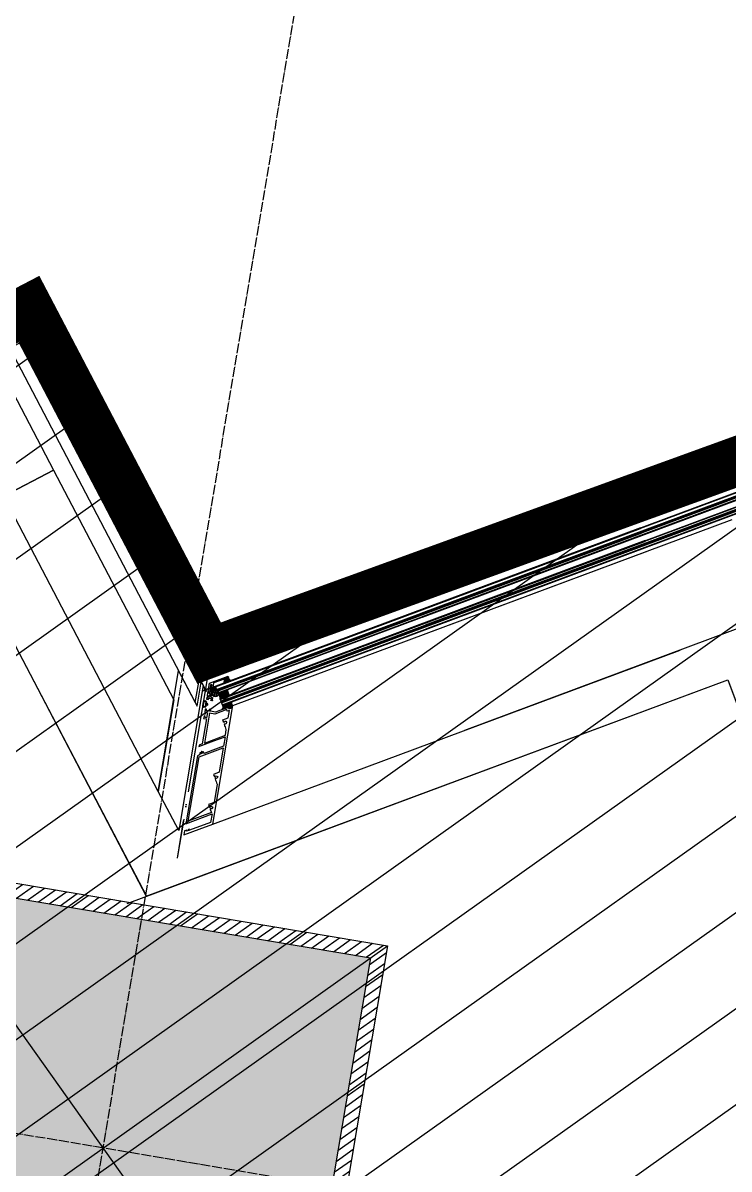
# Model space of a CAD drawing. Extents: x 12199666 to 24617114, y 1197707 to 2548648.
# Drawn here: x 12298983 to 12300413, y 1288142 to 1290465 of the extents above; entities that cross this region are included whole.
import ezdxf

# ---------------------------------------------------------------- set-up
doc = ezdxf.new("R2010")
doc.units = 0
doc.header["$LTSCALE"] = 10
doc.header["$MEASUREMENT"] = 0
for name, pattern in [('TX-COLS-T1-F10~F19$0$HIDDEN', [0.375, 0.25, -0.125]), ('TX-GRID-T1$0$TX-GRID-T1$0$DOTE', [2.42, 2, -0.2, 0.02, -0.2]), ('TX-PLAN-T1-F11$0$ACAD_ISO04W100', [30, 24, -3, 0, -3]), ('TX-PLAN-T1-F11$0$DASHED', [0.75, 0.5, -0.25])]:
    doc.linetypes.add(name, pattern=pattern)
doc.layers.add('TX-COLS-T1-F10~F19$0$0-COLS-定位用', color=21, linetype='Continuous', plot=False)
for name, color, linetype in [('TX-COLS-T1-F10~F19$0$0S-COLS', 90, 'TX-COLS-T1-F10~F19$0$HIDDEN'), ('TX-COLS-T1-F10~F19$0$0S-COLS-HATCH', 8, 'Continuous'), ('TX-COLS-T1-F10~F19$0$0S-SCOLS-LINE', 2, 'Continuous'), ('TX-GRID-T1$0$TX-GRID-T1$0$DOTE', 1, 'Continuous'), ('TX-PLAN-T1-DI$0$A-DIMS-100', 1, 'Continuous'), ('TX-PLAN-T1-F11$0$A-FIRE', 1, 'Continuous'), ('TX-PLAN-T1-F11$0$CW', 4, 'Continuous'), ('TX-PLAN-T1-F11$0$F-Alum', 4, 'Continuous'), ('TX-PLAN-T1-F11$0$F-center', 6, 'TX-PLAN-T1-F11$0$ACAD_ISO04W100'), ('TX-PLAN-T1-F11$0$F-concrete', 7, 'Continuous'), ('TX-PLAN-T1-F11$0$F-dim', 1, 'Continuous'), ('TX-PLAN-T1-F11$0$F-Gaskets', 8, 'Continuous'), ('TX-PLAN-T1-F11$0$F-Glass', 5, 'Continuous'), ('TX-PLAN-T1-F11$0$F-seslants', 8, 'Continuous'), ('TX-PLAN-T1-F11$0$F_MISC', 8, 'Continuous'), ('TX-PLAN-T1-F11$0$GLAZING', 8, 'Continuous'), ('TX-PLAN-T1-F11$0$Hatch', 8, 'Continuous'), ('TX-PLAN-T1-F11$0$Hatch @ 1 VP1', 8, 'Continuous'), ('TX-PLAN-T1-F11$0$Hatch @ 1 VPModel', 8, 'Continuous'), ('TX-PLAN-T1-F11$0$PJ', 4, 'Continuous'), ('TX-PLAN-T1-F11$0$TC', 4, 'Continuous')]:
    doc.layers.add(name, color=color, linetype=linetype)
for name, color, linetype, lineweight in [('TX-PLAN-T1-F11$0$_EDO-ALUMINIUM-SECTION', 90, 'Continuous', 30), ('TX-PLAN-T1-F11$0$Xref- ELE$0$Hatch', 9, 'Continuous', 13), ('TX-PLAN-T1-F11$0$Xref- ELE$0$Hatch @ 1 VP1', 9, 'Continuous', 13), ('TX-PLAN-T1-F11$0$Xref- ELE$0$Hatch @ 1 VPModel', 9, 'Continuous', 13), ('TX-PLAN-T1-F11$0$幕墙线', 114, 'Continuous', 30), ('TX-PLAN-T1-F11$0$板边线', 36, 'Continuous', 30)]:
    doc.layers.add(name, color=color, linetype=linetype, lineweight=lineweight)
doc.layers.add('TX-PLAN-T1-F11$0$bangong', color=5, linetype='Continuous', true_color=0x0000ff)
doc.styles.add('TX-PLAN-T1-DI$0$XD2008', font='xd-hzs.shx', dxfattribs={"width": 0.7, "bigfont": 'xd-hztxt.shx'})
doc.dimstyles.new('TX-PLAN-T1-DI$0$XD100', dxfattribs={"dimscale": 100, "dimtxt": 3.5, "dimasz": 1.5, "dimexe": 1, "dimexo": 2, "dimgap": 0.5, "dimtad": 1, "dimdec": 0, "dimdsep": 46, "dimtxsty": 'TX-PLAN-T1-DI$0$XD2008', "dimcen": 2.5, "dimclrt": 4, "dimaunit": 1, "dimadec": 0, "dimazin": 0, "dimtfac": 1, "dimtdec": 0, "dimtix": 1, "dimtmove": 2, "dimatfit": 3, "dimfxl": 0, "dimtolj": 1, "dimtzin": 0, "dimarcsym": 0})
pattern_1 = [(0, (41571.4629, 2291.4218), (1.42875, 0.824889), [0.9525, -1.905]), (120, (41571.4629, 2291.4218), (-1.42874983, 0.824889296), [0.9525, -1.905]), (60, (41571.4629, 2291.4218), (1.7e-07, 1.649778296), [-1.905, 0.9525])]
pattern_2 = [(45, (41571.4629, 2291.4218), (-1.122532015, 1.122532015), []), (135, (41571.4629, 2291.4218), (-1.122532015, -1.122532015), [])]
pattern_3 = [(45, (41571.4629, 2291.4218), (-1.122532015, 1.122532015), [])]
pattern_4 = [(45, (41571.4629, 2291.4218), (-1.122532015, 1.122532015), [])]
pattern_5 = [(45, (41571.4629, 2291.4218), (-1.122532015, 1.122532015), [])]

# ---------------------------------------------------------------- blocks, each defined once
blk = doc.blocks.new('TX-GRID-T1')
at = {"layer": 'TX-GRID-T1$0$TX-GRID-T1$0$DOTE', "linetype": 'TX-GRID-T1$0$TX-GRID-T1$0$DOTE'}
for p, q in [((12292540.3, 1249037.8), (12299594.1, 1290846.9)), ((12333509.4, 1282386.8), (12291601.6, 1289457.2))]:
    blk.add_line(p, q, dxfattribs=at)
blk = doc.blocks.new('*U163')
at = {"linetype": 'Continuous'}
for points in [[(-39.6, 1), (-39.6, 715.2), (-41.1, 715.2), (-41.1, 1)], [(-14, 1), (-14, 715.2), (-15.6, 715.2), (-15.6, 1)]]:
    blk.add_hatch(color=4, dxfattribs=at).paths.add_polyline_path(points)
at = {"layer": 'TX-PLAN-T1-F11$0$TC'}
h = blk.add_hatch(dxfattribs=at)
h.set_pattern_fill('ANSI37', color=256, scale=0.5, style=0)
h.set_pattern_definition(pattern_2)
edge = h.paths.add_edge_path()
edge.add_line((-27.6, 10), (-30.6, 10))
edge.add_line((-30.6, 10), (-32.1, 11.5))
edge.add_line((-32.1, 11.5), (-33.6, 11.5))
edge.add_line((-33.6, 11.5), (-33.6, 1))
edge.add_line((-33.6, 1), (-34.6, 0))
edge.add_arc((-27.6, -31.1), 31.9, 77.3332, 102.6668, ccw=False)
edge.add_line((-20.6, 0), (-21.6, 1))
edge.add_line((-21.6, 1), (-21.6, 11.5))
edge.add_line((-21.6, 11.5), (-23.1, 11.5))
edge.add_line((-23.1, 11.5), (-24.6, 10))
edge.add_line((-24.6, 10), (-27.6, 10))
h = blk.add_hatch(dxfattribs=at)
h.set_pattern_fill('ANSI31', color=256, scale=0.5, style=0)
h.set_pattern_definition(pattern_4)
h.paths.add_polyline_path([(-32.1, 20), (-32.1, 11.5), (-33.6, 11.5), (-33.6, 20)])
h = blk.add_hatch(dxfattribs=at)
h.set_pattern_fill('HONEY', color=256, scale=0.3, style=0)
h.set_pattern_definition(pattern_1)
h.paths.add_polyline_path([(-24.9, 10.8), (-23.9, 11.8), (-23.9, 19.2), (-31.3, 19.2), (-31.3, 11.8), (-30.2, 10.8)])
h = blk.add_hatch(dxfattribs=at)
h.set_pattern_fill('ANSI31', color=256, scale=0.5, style=0)
h.set_pattern_definition(pattern_3)
h.paths.add_polyline_path([(-23.1, 20), (-23.1, 11.5), (-21.6, 11.5), (-21.6, 20)])
h = blk.add_hatch(dxfattribs=at)
h.set_pattern_fill('ANSI31', color=256, scale=0.5, style=0)
h.set_pattern_definition(pattern_5)
h.paths.add_polyline_path([(-23.1, 20), (-23.1, 11.5), (-21.6, 11.5), (-21.6, 20)])
at = {"color": 4, "linetype": 'Continuous'}
for points in [[(-39.6, 1), (-39.6, 715.2), (-41.1, 715.2), (-41.1, 1)], [(-14, 1), (-14, 715.2), (-15.6, 715.2), (-15.6, 1)]]:
    blk.add_lwpolyline(points, close=True, dxfattribs=at)
at = {"layer": 'TX-PLAN-T1-F11$0$F-Glass'}
for points in [[(-49.1, 715.2), (-49.1, 1), (-48.1, 0), (-42.1, 0), (-41.1, 1), (-41.1, 715.2)], [(-33.6, 715.2), (-33.6, 1), (-34.6, 0), (-38.6, 0), (-39.6, 1), (-39.6, 715.2)], [(-21.6, 715.2), (-21.6, 1), (-20.6, 0), (-16.6, 0), (-15.6, 1), (-15.6, 715.2)], [(-14, 715.2), (-14, 1), (-13, 0), (-9, 0), (-8, 1), (-8, 715.2)]]:
    blk.add_lwpolyline(points, dxfattribs=at)
at = {"layer": 'TX-PLAN-T1-F11$0$PJ'}
blk.add_lwpolyline([(-27.6, 10), (-30.6, 10), (-32.1, 11.5), (-33.6, 11.5), (-33.6, 1), (-34.6, 0, -0.110991), (-20.6, 0), (-21.6, 1), (-21.6, 11.5), (-23.1, 11.5), (-24.6, 10)], format="xyb", close=True, dxfattribs=at)
for points in [[(-32.1, 20), (-32.1, 11.5), (-33.6, 11.5), (-33.6, 20)], [(-23.1, 20), (-23.1, 11.5), (-21.6, 11.5), (-21.6, 20)], [(-23.1, 20), (-23.1, 11.5), (-21.6, 11.5), (-21.6, 20)]]:
    blk.add_lwpolyline(points, close=True, dxfattribs=at)
at = {"layer": 'TX-PLAN-T1-F11$0$PJ', "ltscale": 3}
for points in [[(-24.6, 10), (-23.1, 11.5), (-23.1, 20), (-32.1, 20), (-32.1, 11.5), (-30.6, 10)], [(-24.9, 10.8), (-23.9, 11.8), (-23.9, 19.2), (-31.3, 19.2), (-31.3, 11.8), (-30.2, 10.8)]]:
    blk.add_lwpolyline(points, close=True, dxfattribs=at)
at = {"layer": 'TX-PLAN-T1-F11$0$TC', "color": 9, "linetype": 'Continuous'}
for p, q in [((-48.1, 0), (-48.1, 715.2)), ((-42.1, 0), (-42.1, 715.2)), ((-38.6, 0), (-38.6, 715.2)), ((-34.6, 0), (-34.6, 715.2)), ((-20.6, 0), (-20.6, 715.2)), ((-16.6, 0), (-16.6, 715.2)), ((-13, 0), (-13, 715.2)), ((-9, 0), (-9, 715.2))]:
    blk.add_line(p, q, dxfattribs=at)
blk = doc.blocks.new('*U339')
at = {"layer": 'TX-PLAN-T1-F11$0$Xref- ELE$0$Hatch @ 1 VP1'}
h = blk.add_hatch(dxfattribs=at)
h.set_pattern_fill('M_GASKET-PISA', color=256, pattern_type=2)
h.set_pattern_definition([(35.423616, (-1214.7614, -14855.408), (-0.86942565, 1.22233344), []), (125.423616, (-1214.7614, -14855.408), (-1.22233344, -0.86942565), [])])
edge = h.paths.add_edge_path(flags=16)
edge.add_line((-41815.1, 17823.4), (-41813.8, 17823.4))
edge.add_arc((-41813.8, 17822.9), 0.5, -90, 90, ccw=False)
edge.add_line((-41813.8, 17822.4), (-41815.1, 17822.4))
edge.add_arc((-41815.1, 17822.9), 0.5, 90, 270, ccw=False)
edge = h.paths.add_edge_path()
edge.add_line((-41813.3, 17818.4), (-41813.3, 17821.4))
edge.add_line((-41813.3, 17821.4), (-41815, 17821.4))
edge.add_line((-41815, 17821.4), (-41815, 17820.7))
edge.add_arc((-41815.3, 17820.7), 0.3, -115.0576, 0, ccw=False)
edge.add_arc((-41813.1, 17822.9), 3.38, 133.0707, 226.9293, ccw=False)
edge.add_arc((-41815.3, 17825.1), 0.3, 0, 115.0576, ccw=False)
edge.add_line((-41815, 17825.1), (-41815, 17824.4))
edge.add_line((-41815, 17824.4), (-41813.3, 17824.4))
edge.add_line((-41813.3, 17824.4), (-41813.3, 17827.4))
edge.add_arc((-41810.3, 17826.9), 3.05, 10.3889, 169.6111, ccw=False)
edge.add_line((-41807.3, 17827.4), (-41807.3, 17818.4))
edge.add_arc((-41810.3, 17819), 3.05, 190.3889, 349.6111, ccw=False)
edge.add_line((-41812.1, 17818.4), (-41812.1, 17827.4))
edge.add_arc((-41810.3, 17826.8), 1.9, 18.3247, 161.6753, ccw=False)
edge.add_line((-41808.5, 17827.4), (-41808.5, 17818.4))
edge.add_arc((-41810.3, 17819), 1.9, 198.3247, 341.6753, ccw=False)
at = {"layer": 'TX-PLAN-T1-F11$0$Xref- ELE$0$Hatch @ 1 VPModel'}
h = blk.add_hatch(dxfattribs=at)
h.set_pattern_fill('M_GASKET-PISA', color=256, pattern_type=2)
h.set_pattern_definition([(45, (-1214.7614, -14855.408), (-1.06066017, 1.06066017), []), (135, (-1214.7614, -14855.408), (-1.06066017, -1.06066017), [])])
edge = h.paths.add_edge_path(flags=16)
edge.add_line((-41815.1, 17823.4), (-41813.8, 17823.4))
edge.add_arc((-41813.8, 17822.9), 0.5, -90, 90, ccw=False)
edge.add_line((-41813.8, 17822.4), (-41815.1, 17822.4))
edge.add_arc((-41815.1, 17822.9), 0.5, 90, 270, ccw=False)
edge = h.paths.add_edge_path()
edge.add_line((-41813.3, 17818.4), (-41813.3, 17821.4))
edge.add_line((-41813.3, 17821.4), (-41815, 17821.4))
edge.add_line((-41815, 17821.4), (-41815, 17820.7))
edge.add_arc((-41815.3, 17820.7), 0.3, -115.0576, 0, ccw=False)
edge.add_arc((-41813.1, 17822.9), 3.38, 133.0707, 226.9293, ccw=False)
edge.add_arc((-41815.3, 17825.1), 0.3, 0, 115.0576, ccw=False)
edge.add_line((-41815, 17825.1), (-41815, 17824.4))
edge.add_line((-41815, 17824.4), (-41813.3, 17824.4))
edge.add_line((-41813.3, 17824.4), (-41813.3, 17827.4))
edge.add_arc((-41810.3, 17826.9), 3.05, 10.3889, 169.6111, ccw=False)
edge.add_line((-41807.3, 17827.4), (-41807.3, 17818.4))
edge.add_arc((-41810.3, 17819), 3.05, 190.3889, 349.6111, ccw=False)
edge.add_line((-41812.1, 17818.4), (-41812.1, 17827.4))
edge.add_arc((-41810.3, 17826.8), 1.9, 18.3247, 161.6753, ccw=False)
edge.add_line((-41808.5, 17827.4), (-41808.5, 17818.4))
edge.add_arc((-41810.3, 17819), 1.9, 198.3247, 341.6753, ccw=False)
blk = doc.blocks.new('TX-PLAN-T1-F11$0$Xref- ELE$0$GAE0002', base_point=(-41818.8, 17822.9))
at = {"color": 0, "linetype": 'ByBlock'}
for points in [[(-41813.3, 17818.4), (-41813.3, 17821.4), (-41815, 17821.4), (-41815, 17820.7, -0.548946), (-41815.4, 17820.4, -0.434079), (-41815.4, 17825.4, -0.548946), (-41815, 17825.1), (-41815, 17824.4), (-41813.3, 17824.4), (-41813.3, 17827.4, -0.833333), (-41807.3, 17827.4), (-41807.3, 17818.4, -0.833333), (-41813.3, 17818.4)], [(-41812.1, 17818.4), (-41812.1, 17827.4, -0.722222), (-41808.5, 17827.4), (-41808.5, 17818.4, -0.722222), (-41812.1, 17818.4)]]:
    blk.add_lwpolyline(points, format="xyb", dxfattribs=at)
blk.add_lwpolyline([(-41815.1, 17823.4), (-41813.8, 17823.4, -1), (-41813.8, 17822.4), (-41815.1, 17822.4, -1)], format="xyb", close=True, dxfattribs=at)
at = {"layer": 'TX-PLAN-T1-F11$0$Xref- ELE$0$Hatch'}
blk.add_blockref('*U339', (0, 0), dxfattribs=at)
blk = doc.blocks.new('*U340')
at = {"layer": 'TX-PLAN-T1-F11$0$Hatch @ 1 VP1'}
h = blk.add_hatch(dxfattribs=at)
h.set_pattern_fill('M_GASKET-PISA', color=256, style=0, pattern_type=2)
h.set_pattern_definition([(35.4236, (46.6097, 1.2635), (-0.869426, 1.222333), []), (125.4236, (46.6097, 1.2635), (-1.222333, -0.869426), [])])
edge = h.paths.add_edge_path()
edge.add_arc((-1, 2.7), 1.5, 270, 310.5724)
edge.add_line((0, 1.6), (1.2, 2.6))
edge.add_arc((2.2, 1.5), 1.5, 90, 130.5724, ccw=False)
edge.add_line((2.2, 3), (2.7, 3))
edge.add_arc((2.7, 6), 3, 270, 323.2383)
edge.add_line((5.1, 4.2), (7.7, 7.6))
edge.add_arc((7.8, 7.6), 0.1, 115.9383, 143.2383, ccw=False)
edge.add_line((7.7, 7.7), (9.5, 8.5))
edge.add_arc((9.4, 8.8), 0.25, 295.907, 450)
edge.add_line((9.4, 9), (6.6, 9))
edge.add_line((6.6, 9), (4.8, 8))
edge.add_arc((3.6, 10.3), 2.5, 214.0621, 297.3, ccw=False)
edge.add_arc((1.3, 8.7), 0.3, 34.0621, 90)
edge.add_line((1.3, 9), (-1.6, 9))
edge.add_arc((-1.6, 8.8), 0.25, 90, 256.4771)
edge.add_line((-1.6, 8.5), (0, 8.1))
edge.add_arc((-0.1, 8), 0.1, -90, 75.8013, ccw=False)
edge.add_line((-0.1, 7.9), (-0.1, 7.9))
edge.add_arc((-0.1, 10.4), 2.5, 215.2344, 270, ccw=False)
edge.add_arc((-2.2, 8.9), 0.1, 35.2344, 90)
edge.add_line((-2.2, 9), (-4.9, 9))
edge.add_arc((-4.9, 8.8), 0.25, 90, 256.4771)
edge.add_line((-4.9, 8.5), (-3.3, 8.1))
edge.add_arc((-3.3, 8), 0.1, -90, 75.8013, ccw=False)
edge.add_line((-3.3, 7.9), (-3.4, 7.9))
edge.add_arc((-3.4, 10.4), 2.5, 214.3262, 270, ccw=False)
edge.add_arc((-5.5, 8.9), 0.1, 34.3262, 110.1545)
edge.add_arc((-6.4, 11.4), 2.5, 265.3665, 290.1545, ccw=False)
edge.add_line((-6.6, 8.9), (-8.1, 9))
edge.add_arc((-8.1, 8.8), 0.25, 85.3665, 250.788)
edge.add_line((-8.2, 8.5), (-7.4, 8.2))
edge.add_arc((-8.1, 6.4), 2, 8.4736, 70.6401, ccw=False)
edge.add_line((-6.1, 6.6), (-5.2, 2))
edge.add_arc((-4.7, 2.1), 0.5, 188.4922, 360)
edge.add_line((-4.2, 2.1), (-4.2, 2.7))
edge.add_arc((-3.9, 2.7), 0.3, 90, 180, ccw=False)
edge.add_line((-3.9, 3), (-1.6, 3))
edge.add_arc((-1.6, 2.7), 0.3, 0, 90, ccw=False)
edge.add_line((-1.3, 2.7), (-1.3, 1.4))
edge.add_arc((-1.1, 1.4), 0.2, 180, 270)
edge.add_line((-1.1, 1.2), (-1, 1.2))
edge = h.paths.add_edge_path(flags=16)
edge.add_arc((-1.3, 5.2), 0.5, 188.3111, 270)
edge.add_line((-1.3, 4.7), (1.5, 4.7))
edge.add_arc((1.5, 5.2), 0.5, 270, 323.2383)
edge.add_line((1.9, 4.9), (2.3, 5.4))
edge.add_arc((1.9, 5.7), 0.5, 323.2383, 450)
edge.add_line((1.9, 6.2), (-1.5, 6.2))
edge.add_arc((-1.5, 5.7), 0.5, 90, 188.3111)
edge.add_line((-2, 5.6), (-1.8, 5.1))
at = {"layer": 'TX-PLAN-T1-F11$0$Hatch @ 1 VPModel'}
h = blk.add_hatch(dxfattribs=at)
h.set_pattern_fill('M_GASKET-PISA', color=256, style=0, pattern_type=2)
h.set_pattern_definition([(45, (45.75, 9), (-1.06066, 1.06066), []), (135, (45.75, 9), (-1.06066, -1.06066), [])])
edge = h.paths.add_edge_path()
edge.add_arc((-1, 2.7), 1.5, 270, 310.5724)
edge.add_line((0, 1.6), (1.2, 2.6))
edge.add_arc((2.2, 1.5), 1.5, 90, 130.5724, ccw=False)
edge.add_line((2.2, 3), (2.7, 3))
edge.add_arc((2.7, 6), 3, 270, 323.2383)
edge.add_line((5.1, 4.2), (7.7, 7.6))
edge.add_arc((7.8, 7.6), 0.1, 115.9383, 143.2383, ccw=False)
edge.add_line((7.7, 7.7), (9.5, 8.5))
edge.add_arc((9.4, 8.8), 0.25, 295.907, 450)
edge.add_line((9.4, 9), (6.6, 9))
edge.add_line((6.6, 9), (4.8, 8))
edge.add_arc((3.6, 10.3), 2.5, 214.0621, 297.3, ccw=False)
edge.add_arc((1.3, 8.7), 0.3, 34.0621, 90)
edge.add_line((1.3, 9), (-1.6, 9))
edge.add_arc((-1.6, 8.8), 0.25, 90, 256.4771)
edge.add_line((-1.6, 8.5), (0, 8.1))
edge.add_arc((-0.1, 8), 0.1, -90, 75.8013, ccw=False)
edge.add_line((-0.1, 7.9), (-0.1, 7.9))
edge.add_arc((-0.1, 10.4), 2.5, 215.2344, 270, ccw=False)
edge.add_arc((-2.2, 8.9), 0.1, 35.2344, 90)
edge.add_line((-2.2, 9), (-4.9, 9))
edge.add_arc((-4.9, 8.8), 0.25, 90, 256.4771)
edge.add_line((-4.9, 8.5), (-3.3, 8.1))
edge.add_arc((-3.3, 8), 0.1, -90, 75.8013, ccw=False)
edge.add_line((-3.3, 7.9), (-3.4, 7.9))
edge.add_arc((-3.4, 10.4), 2.5, 214.3262, 270, ccw=False)
edge.add_arc((-5.5, 8.9), 0.1, 34.3262, 110.1545)
edge.add_arc((-6.4, 11.4), 2.5, 265.3665, 290.1545, ccw=False)
edge.add_line((-6.6, 8.9), (-8.1, 9))
edge.add_arc((-8.1, 8.8), 0.25, 85.3665, 250.788)
edge.add_line((-8.2, 8.5), (-7.4, 8.2))
edge.add_arc((-8.1, 6.4), 2, 8.4736, 70.6401, ccw=False)
edge.add_line((-6.1, 6.6), (-5.2, 2))
edge.add_arc((-4.7, 2.1), 0.5, 188.4922, 360)
edge.add_line((-4.2, 2.1), (-4.2, 2.7))
edge.add_arc((-3.9, 2.7), 0.3, 90, 180, ccw=False)
edge.add_line((-3.9, 3), (-1.6, 3))
edge.add_arc((-1.6, 2.7), 0.3, 0, 90, ccw=False)
edge.add_line((-1.3, 2.7), (-1.3, 1.4))
edge.add_arc((-1.1, 1.4), 0.2, 180, 270)
edge.add_line((-1.1, 1.2), (-1, 1.2))
edge = h.paths.add_edge_path(flags=16)
edge.add_arc((-1.3, 5.2), 0.5, 188.3111, 270)
edge.add_line((-1.3, 4.7), (1.5, 4.7))
edge.add_arc((1.5, 5.2), 0.5, 270, 323.2383)
edge.add_line((1.9, 4.9), (2.3, 5.4))
edge.add_arc((1.9, 5.7), 0.5, 323.2383, 450)
edge.add_line((1.9, 6.2), (-1.5, 6.2))
edge.add_arc((-1.5, 5.7), 0.5, 90, 188.3111)
edge.add_line((-2, 5.6), (-1.8, 5.1))
blk = doc.blocks.new('TX-PLAN-T1-F11$0$A$C08103915')
at = {"layer": 'TX-PLAN-T1-F11$0$Hatch'}
blk.add_blockref('*U340', (0, 0), dxfattribs=at)
blk = doc.blocks.new('TX-PLAN-T1-F11$0$A$C57E61DF8')
at = {"layer": 'TX-PLAN-T1-F11$0$GLAZING'}
h = blk.add_hatch(dxfattribs=at)
h.set_pattern_fill('ANSI37', color=256, scale=10)
h.set_pattern_definition([(45, (33510.5937, 50850.5691), (-0.883883476, 0.883883476), []), (135, (33510.5937, 50850.5691), (-0.883883476, -0.883883476), [])])
h.paths.add_polyline_path([(0, -11.2), (-0.3, -11), (-0.7, -10.2), (-0.9, -10), (-1.3, -10.2), (-1.6, -11), (-2, -11.2), (-2.3, -11), (-2.6, -10.2), (-3, -10), (-3.3, -10.2), (-3.6, -11), (-4, -11.2), (-4.3, -11), (-5, -10), (-5.5, -10.7), (-6.2, -11.2), (-6.6, -11.2), (-6.9, -11), (-7, -10.8), (-6.3, -10.1), (-5.7, -8.7), (-5.6, -8.2), (-5.4, -3.5), (-5.1, -3.2), (-2.1, -3.2), (-2.1, -2), (-2.2, -1.7), (-3.2, -1.6), (-3.3, -1.4), (-3.2, -1.2), (-2, 0), (0, 0), (2, 0), (3.3, -1.2), (3.3, -1.4), (3.2, -1.6), (2.2, -1.7), (2.1, -2), (2.1, -3.2), (4.4, -3.2), (4.7, -3.5), (4.7, -10), (4.4, -11), (4, -11.2), (4.1, -11.2), (3.7, -11), (3.3, -10.2), (3, -10), (2.7, -10.2), (2.4, -11), (2, -11.2), (1.7, -11), (1.4, -10.2), (1, -10), (0.7, -10.2), (0.4, -11)])
at = {"layer": 'TX-PLAN-T1-F11$0$GLAZING', "flags": 128}
blk.add_lwpolyline([(0, -11.2), (-0.3, -11), (-0.7, -10.2), (-0.9, -10), (-1.3, -10.2), (-1.6, -11), (-2, -11.2), (-2.3, -11), (-2.6, -10.2), (-3, -10), (-3.3, -10.2), (-3.6, -11), (-4, -11.2), (-4.3, -11), (-5, -10), (-5.5, -10.7), (-6.2, -11.2), (-6.6, -11.2), (-6.9, -11), (-7, -10.8), (-6.3, -10.1), (-5.7, -8.7), (-5.6, -8.2), (-5.4, -3.5), (-5.1, -3.2), (-2.1, -3.2), (-2.1, -2), (-2.2, -1.7), (-3.2, -1.6), (-3.3, -1.4), (-3.2, -1.2), (-2, 0), (0, 0), (2, 0), (3.3, -1.2), (3.3, -1.4), (3.2, -1.6), (2.2, -1.7), (2.1, -2), (2.1, -3.2), (4.4, -3.2), (4.7, -3.5), (4.7, -10), (4.4, -11), (4, -11.2), (4.1, -11.2), (3.7, -11), (3.3, -10.2), (3, -10), (2.7, -10.2), (2.4, -11), (2, -11.2), (1.7, -11), (1.4, -10.2), (1, -10), (0.7, -10.2), (0.4, -11)], close=True, dxfattribs=at)
blk = doc.blocks.new('*U161')
at = {"linetype": 'Continuous'}
for points in [[(-39.6, 1), (-39.6, 918.7), (-41.1, 918.7), (-41.1, 1)], [(-14, 1), (-14, 918.7), (-15.6, 918.7), (-15.6, 1)]]:
    blk.add_hatch(color=4, dxfattribs=at).paths.add_polyline_path(points)
at = {"layer": 'TX-PLAN-T1-F11$0$TC'}
h = blk.add_hatch(dxfattribs=at)
h.set_pattern_fill('ANSI37', color=256, scale=0.5, style=0)
h.set_pattern_definition(pattern_2)
edge = h.paths.add_edge_path()
edge.add_line((-27.6, 10), (-30.6, 10))
edge.add_line((-30.6, 10), (-32.1, 11.5))
edge.add_line((-32.1, 11.5), (-33.6, 11.5))
edge.add_line((-33.6, 11.5), (-33.6, 1))
edge.add_line((-33.6, 1), (-34.6, 0))
edge.add_arc((-27.6, -31.1), 31.9, 77.3332, 102.6668, ccw=False)
edge.add_line((-20.6, 0), (-21.6, 1))
edge.add_line((-21.6, 1), (-21.6, 11.5))
edge.add_line((-21.6, 11.5), (-23.1, 11.5))
edge.add_line((-23.1, 11.5), (-24.6, 10))
edge.add_line((-24.6, 10), (-27.6, 10))
h = blk.add_hatch(dxfattribs=at)
h.set_pattern_fill('ANSI31', color=256, scale=0.5, style=0)
h.set_pattern_definition(pattern_4)
h.paths.add_polyline_path([(-32.1, 20), (-32.1, 11.5), (-33.6, 11.5), (-33.6, 20)])
h = blk.add_hatch(dxfattribs=at)
h.set_pattern_fill('HONEY', color=256, scale=0.3, style=0)
h.set_pattern_definition(pattern_1)
h.paths.add_polyline_path([(-24.9, 10.8), (-23.9, 11.8), (-23.9, 19.2), (-31.3, 19.2), (-31.3, 11.8), (-30.2, 10.8)])
h = blk.add_hatch(dxfattribs=at)
h.set_pattern_fill('ANSI31', color=256, scale=0.5, style=0)
h.set_pattern_definition(pattern_3)
h.paths.add_polyline_path([(-23.1, 20), (-23.1, 11.5), (-21.6, 11.5), (-21.6, 20)])
h = blk.add_hatch(dxfattribs=at)
h.set_pattern_fill('ANSI31', color=256, scale=0.5, style=0)
h.set_pattern_definition(pattern_5)
h.paths.add_polyline_path([(-23.1, 20), (-23.1, 11.5), (-21.6, 11.5), (-21.6, 20)])
at = {"color": 4, "linetype": 'Continuous'}
for points in [[(-39.6, 1), (-39.6, 918.7), (-41.1, 918.7), (-41.1, 1)], [(-14, 1), (-14, 918.7), (-15.6, 918.7), (-15.6, 1)]]:
    blk.add_lwpolyline(points, close=True, dxfattribs=at)
at = {"layer": 'TX-PLAN-T1-F11$0$F-Glass'}
for points in [[(-49.1, 918.7), (-49.1, 1), (-48.1, 0), (-42.1, 0), (-41.1, 1), (-41.1, 918.7)], [(-33.6, 918.7), (-33.6, 1), (-34.6, 0), (-38.6, 0), (-39.6, 1), (-39.6, 918.7)], [(-21.6, 918.7), (-21.6, 1), (-20.6, 0), (-16.6, 0), (-15.6, 1), (-15.6, 918.7)], [(-14, 918.7), (-14, 1), (-13, 0), (-9, 0), (-8, 1), (-8, 918.7)]]:
    blk.add_lwpolyline(points, dxfattribs=at)
at = {"layer": 'TX-PLAN-T1-F11$0$PJ'}
blk.add_lwpolyline([(-27.6, 10), (-30.6, 10), (-32.1, 11.5), (-33.6, 11.5), (-33.6, 1), (-34.6, 0, -0.110991), (-20.6, 0), (-21.6, 1), (-21.6, 11.5), (-23.1, 11.5), (-24.6, 10)], format="xyb", close=True, dxfattribs=at)
for points in [[(-32.1, 20), (-32.1, 11.5), (-33.6, 11.5), (-33.6, 20)], [(-23.1, 20), (-23.1, 11.5), (-21.6, 11.5), (-21.6, 20)], [(-23.1, 20), (-23.1, 11.5), (-21.6, 11.5), (-21.6, 20)]]:
    blk.add_lwpolyline(points, close=True, dxfattribs=at)
at = {"layer": 'TX-PLAN-T1-F11$0$PJ', "ltscale": 3}
for points in [[(-24.6, 10), (-23.1, 11.5), (-23.1, 20), (-32.1, 20), (-32.1, 11.5), (-30.6, 10)], [(-24.9, 10.8), (-23.9, 11.8), (-23.9, 19.2), (-31.3, 19.2), (-31.3, 11.8), (-30.2, 10.8)]]:
    blk.add_lwpolyline(points, close=True, dxfattribs=at)
at = {"layer": 'TX-PLAN-T1-F11$0$TC', "color": 9, "linetype": 'Continuous'}
for p, q in [((-48.1, 0), (-48.1, 918.7)), ((-42.1, 0), (-42.1, 918.7)), ((-38.6, 0), (-38.6, 918.7)), ((-34.6, 0), (-34.6, 918.7)), ((-20.6, 0), (-20.6, 918.7)), ((-16.6, 0), (-16.6, 918.7)), ((-13, 0), (-13, 918.7)), ((-9, 0), (-9, 918.7))]:
    blk.add_line(p, q, dxfattribs=at)
blk = doc.blocks.new('TX-PLAN-T1-F11$0$A$C3FFC0167')
at = {"layer": 'TX-PLAN-T1-F11$0$F-dim'}
for p, q in [((-5, 0), (5, 0)), ((0, 5), (0, -5))]:
    blk.add_line(p, q, dxfattribs=at)
blk.add_circle((0, 0), 2, dxfattribs=at)
blk = doc.blocks.new('TX-PLAN-T1-F11$0$TY001')
at = {"layer": 'TX-PLAN-T1-F11$0$F-seslants'}
h = blk.add_hatch(dxfattribs=at)
h.set_pattern_fill('ANSI37', color=256, scale=10, angle=30.016)
h.set_pattern_definition([(75.016, (4991.4407, 60834.7197), (-1.20749758, 0.323186622), []), (165.016, (4991.4407, 60834.7197), (-0.323186622, -1.20749758), [])])
edge = h.paths.add_edge_path()
edge.add_ellipse((1467, 29.7), major_axis=(7.26, 3.7), ratio=1, start_angle=125.9727, end_angle=191.3847, ccw=False)
edge.add_line((1459.8, 33.4), (1450.1, 27.8))
edge.add_line((1450.1, 27.8), (1454.1, 20.9))
edge.add_line((1454.1, 20.9), (1460.7, 24.7))
h = blk.add_hatch(dxfattribs=at)
h.set_pattern_fill('ANSI36', color=256, scale=10)
h.set_pattern_definition([(45, (53159.1501, 73373.3116), (0.662912607, 2.43067956), [3.125, -0.625, 0, -0.625])])
h.paths.add_polyline_path([(1475.7, -3), (1475.7, -3), (1476.5, -4.3), (1477.9, -4.7), (1480.9, -9.9), (1480.5, -11.3, -0.1087), (1486, -5.4, -0.383665), (1487, -4.5), (1487.5, -4.5, -0.01575), (1488.5, -3.9), (1488.5, 0.5), (1486.4, 0.5), (1486, 0.9), (1486, 1.3, -0.485481)])
at = {"layer": 'TX-PLAN-T1-F11$0$Hatch'}
h = blk.add_hatch(dxfattribs=at)
h.set_pattern_fill('HEX', color=256, scale=10)
h.set_pattern_definition([(0, (53159.15, 73373.3116), (0, 2.16506351), [1.25, -2.5]), (120, (53159.15, 73373.3116), (-1.875, -1.082531755), [1.25, -2.5]), (60, (53160.4, 73373.3116), (-1.875, 1.082531755), [1.25, -2.5])])
edge = h.paths.add_edge_path()
edge.add_arc((1479.2, 3.2), 7.09, 0, 360)
at = {"color": 8, "linetype": 'TX-PLAN-T1-F11$0$DASHED'}
for p, q in [((1493.7, 4.2), (1486, 4.2)), ((1493.7, 0.9), (1486, 0.9)), ((1486.4, 4.5), (1486.4, 0.5)), ((1493.7, 4.5), (1493.7, 0.5))]:
    blk.add_line(p, q, dxfattribs=at)
blk.add_lwpolyline([(1493.7, 0.5), (1494, 0.9), (1494, 4.2), (1493.7, 4.5), (1486.4, 4.5), (1486, 4.2), (1486, 0.9), (1486.4, 0.5)], close=True, dxfattribs=at)
at = {"layer": 'TX-PLAN-T1-F11$0$CW'}
blk.add_lwpolyline([(1486.3, 12.9), (1486.3, 3.5, 0.2536), (1486.7, 2.7), (1488.3, 1.7, -0.2536), (1488.5, 1.2), (1488.5, -6.1, 0.645751), (1489.1, -7.4), (1489.5, -7.4, 0.381264), (1490.3, -6.7), (1491, -2.5), (1491, 6, 0.57735), (1490.6, 6.3), (1489.5, 5.6, -0.57735), (1489, 5.9), (1489, 12.9)], format="xyb", dxfattribs=at)
at = {"layer": 'TX-PLAN-T1-F11$0$F-Alum'}
for p, q in [((1440, 265.6), (565.2, -239.8)), ((1440.2, 22.1, 0.1), (662.4, -427.3, 0.1)), ((401.2, -334.6), (968.8, -6.6)), ((506.3, -517.4), (1074, -189.5))]:
    blk.add_line(p, q, dxfattribs=at)
for points in [[(1494, 44.9), (1494, 44.9), (1494, 44.9), (1494, 44.9), (1494, 44.9), (1494, 44.9), (1494, 47.9), (1492, 47.9), (1492, 44.9), (1488.2, 44.9), (1488.2, 55.3), (1492, 55.3), (1492, 52.3), (1494, 52.3), (1494, 57.3), (1488.2, 57.3), (1488.2, 57.3), (1488.2, 108.8), (1488.2, 108.8), (1494, 112.2), (1494, 115.2), (1465.9, 99), (1445, 86.9), (1445, 106.1), (1464.7, 117.5), (1481.2, 127.1, -0.414214), (1481.5, 127), (1483.2, 124.1, 0.414214), (1483.4, 124.1), (1485.7, 125.4, 0.371001), (1485.7, 125.8, 0.371001), (1485.3, 126), (1484.3, 125.5, -0.414214), (1484.1, 125.5), (1483.5, 126.5, -0.414214), (1483.6, 126.7), (1487.7, 129.1, -0.414214), (1488, 129), (1488.5, 128.1, -0.414214), (1488.5, 127.8), (1487.5, 127.3, 0.324751), (1487.5, 126.8, 0.324751), (1487.9, 126.7), (1489.7, 127.7), (1489.7, 131.9), (1494, 134.4), (1494, 273.9), (1445, 245.6), (1445, 262.9), (1484.3, 285.6), (1485.3, 283.9, 0.414214), (1485.6, 283.8), (1487.8, 285.1, 0.370983), (1487.8, 285.5, 0.370983), (1487.4, 285.7), (1486.5, 285.2, -0.414214), (1486.2, 285.3), (1485.7, 286.2, -0.414214), (1485.7, 286.5), (1489.9, 288.8, -0.414214), (1490.1, 288.8), (1490.7, 287.8, -0.414214), (1490.6, 287.6), (1489.7, 287, 0.386506), (1489.6, 286.6, 0.386506), (1490, 286.4), (1494, 288.7), (1494, 296.8), (1465.8, 280.5), (1440, 265.6), (1440, 22), (1444, 24.3, 0.360318), (1444, 24.8, 0.348342), (1443.6, 25), (1442.5, 24.3), (1441.5, 26, -0.414214), (1441.9, 27.3), (1446.5, 30, -0.414214), (1447.9, 29.7), (1448.9, 28), (1447.7, 27.3, 0.361419), (1447.7, 26.9, 0.36215), (1448.1, 26.7), (1472.7, 40.9, -0.131724), (1472.7, 40.9), (1483, 40.9, -0.414214), (1483.5, 40.4), (1483.5, 39.7, -0.359508), (1483.3, 39.4, 0.263725), (1483, 39.2), (1482.5, 37.8, 0.087489), (1482.5, 37.7, 0.414214), (1482.8, 37.4, 0.02182), (1482.8, 37.4), (1485.2, 37.6, 0.176327), (1485.4, 37.7), (1485.7, 38, 0.198912), (1485.8, 38.2, 0.065543), (1485.8, 38.2, 0.267949), (1485.7, 38.4), (1485.5, 38.4, -0.267949), (1485.3, 38.6), (1484.8, 40.5, -0.065543), (1484.8, 40.6), (1484.8, 40.8, -0.000521), (1484.8, 40.8, -0.687733), (1485.3, 41, 0.213422), (1485.5, 40.9), (1491.9, 40.9, -0.414214), (1492.2, 40.6), (1492.2, 40.4, -0.137852), (1492.2, 40.2), (1491.1, 38.5, 0.585498), (1491.4, 38.1), (1493.8, 38.1, 0.414214), (1494, 38.3), (1494, 44.9)], [(1494, -11.3), (1494, -15), (1459.4, -35), (1458.4, -33.2), (1459.1, -32.8), (1458.2, -31.3, -0.414214), (1458.3, -31), (1460, -30, -0.414214), (1460.3, -30.1), (1460.7, -30.8), (1459.9, -31.3), (1460.6, -32.5), (1465.4, -29.8), (1464.7, -28.5), (1463.8, -29), (1463.4, -28.3, -0.414214), (1463.5, -28), (1465.3, -27, -0.414214), (1465.6, -27.1), (1466.2, -28.2), (1485.8, -16.9, 0.268486), (1486, -16.5), (1486, -5.5, -0.414214), (1487, -4.5), (1487.5, -4.5, -0.618034), (1488.3, -6.1), (1488.3, -11.5, 0.414214), (1489.3, -12.5), (1490.5, -12.5, 0.414214), (1491.5, -11.5), (1491.5, -1), (1491, -0.5), (1491, 6, 0.57735), (1490.6, 6.3), (1490, 5.9, -0.57735), (1489.5, 6.2), (1489.5, 6.5, -0.220656), (1491.5, 11.5), (1493, 11.5, -0.414214), (1494, 10.5), (1494, -15)], [(1486.3, 12.9), (1484, 12.9, -0.414214), (1483.5, 13.4), (1483.5, 17.1, 0.359508), (1483.3, 17.4, -0.263725), (1483, 17.6), (1482.5, 19, -0.087489), (1482.5, 19.1, -0.414214), (1482.8, 19.4, -0.02182), (1482.8, 19.4), (1485.2, 19.2, -0.176327), (1485.4, 19.1), (1485.7, 18.7, -0.198912), (1485.8, 18.6, -0.065543), (1485.8, 18.5, -0.267949), (1485.7, 18.4), (1485.5, 18.3, 0.267949), (1485.3, 18.2), (1484.8, 16.2, 0.065543), (1484.8, 16.1), (1484.8, 16, 0.414214), (1485.1, 15.7, 0.213422), (1485.3, 15.8, -0.213422), (1485.5, 15.9), (1491.9, 15.9, 0.414214), (1492.2, 16.2), (1492.2, 16.4, 0.137852), (1492.2, 16.6), (1491.1, 18.2, -0.585498), (1491.4, 18.7), (1493.8, 18.7, -0.414214), (1494, 18.5), (1494, 12.9), (1489, 12.9)]]:
    blk.add_lwpolyline(points, format="xyb", dxfattribs=at)
for points in [[(1490, 268.1), (1490, 135.8), (1445, 109.8), (1445, 159.9), (1455.5, 166, 0.074616), (1453, 170.2, 0.485318), (1451.5, 170.1, -0.625689), (1447.1, 168.9), (1446.9, 168.8, -1.655975), (1446.7, 169.7, -0.636825), (1449.8, 172.9, 0.071948), (1449.9, 172.9, 0.577186), (1450.6, 174.5, 0.000784), (1445, 184.1), (1445, 221.7), (1455.5, 227.8), (1452.6, 232.8, 0.547967), (1450.9, 232.8, -0.625579), (1446.6, 231.6), (1446.2, 231.4), (1445.7, 232.2), (1446.1, 232.5, -0.625579), (1449.3, 235.6, 0.561553), (1450.1, 237.2), (1446.7, 243.1), (1446.7, 243.1)], [(1484.2, 106.5), (1445, 83.8), (1445, 83.8), (1445, 83.8), (1445, 72.1, -0.001343), (1450.6, 62.4, -0.538529), (1450, 60.9, -0.191455), (1449.8, 60.9, 0.575367), (1446.6, 57.9, -0.750917), (1446.4, 57.6, 0.982837), (1446.5, 57, 0.061395), (1446.7, 56.6), (1447.2, 56.8, 0.579597), (1451.4, 57.7, -0.066352), (1451.5, 58.1, -0.586675), (1453.2, 57.9, -0.000001), (1455.5, 53.9), (1445, 47.8), (1445, 32.6), (1449.2, 35), (1450.9, 32), (1473.3, 44.9), (1484.2, 44.9)]]:
    blk.add_lwpolyline(points, format="xyb", close=True, dxfattribs=at)
at = {"layer": 'TX-PLAN-T1-F11$0$F-center'}
blk.add_line((1500, -30.8), (1500, 345.7), dxfattribs=at)
at = {"layer": 'TX-PLAN-T1-F11$0$F-concrete'}
for p, q in [((460, -196.6), (84.7, 453.1)), ((1584.7, 453.1), (460, -196.6)), ((1584.7, 453.1), (460, -196.6))]:
    blk.add_line(p, q, dxfattribs=at)
at = {"layer": 'TX-PLAN-T1-F11$0$F-Gaskets'}
blk.add_lwpolyline([(1488.4, 128.3), (1488.1, 128.8, 0.414214), (1487.8, 128.8), (1483.9, 126.6, 0.414214), (1483.8, 126.3), (1484, 125.8, 0.414214), (1484.4, 125.7), (1485.5, 126.4, -0.302264), (1486.3, 125.9), (1486.5, 125.6, -0.517396), (1486, 124.2, 0.275933), (1485.8, 124.2, 0.788636), (1485.9, 123.7, 0.457338), (1487.3, 126.2), (1487.2, 126.4, -0.302264), (1487.2, 127.4), (1488.3, 128, 0.414214)], format="xyb", close=True, dxfattribs=at)
at = {"layer": 'TX-PLAN-T1-F11$0$F-seslants'}
blk.add_arc((1496.7, -20.9), 18.9, 115.6709, 149.245, dxfattribs=at)
blk.add_ellipse((1467, 29.7), major_axis=(7.26, 3.7), ratio=1, start_param=2.198233, end_param=3.463783, dxfattribs=at)
at = {"layer": 'TX-PLAN-T1-F11$0$Hatch'}
blk.add_circle((1479.2, 3.2), 7.09, dxfattribs=at)
at = {"layer": 'TX-PLAN-T1-F11$0$F_MISC'}
for name, p, rotation in [('*U161', (1456.8, 31.7), 120.0159999954288), ('TX-PLAN-T1-F11$0$A$C57E61DF8', (1444.4, 28.2, 0), 30.01599997489868), ('TX-PLAN-T1-F11$0$A$C3FFC0167', (1500, 0), 30.01599997489868)]:
    blk.add_blockref(name, p, dxfattribs=dict(at, rotation=rotation))
at = {"layer": 'TX-PLAN-T1-F11$0$F_MISC', "extrusion": (3.58214e-07, -2.9906e-06, 1), "rotation": 359.8842813538838}
blk.add_blockref('TX-PLAN-T1-F11$0$Xref- ELE$0$GAE0002', (1488.5, 28.4, 0), dxfattribs=at)
at = {"layer": 'TX-PLAN-T1-F11$0$F_MISC', "extrusion": (8.77545e-07, -1.51897e-06, 1), "rotation": 30.01599997493691}
blk.add_blockref('TX-PLAN-T1-F11$0$A$C08103915', (1463.3, -31.6, 0), dxfattribs=at)
at = {"layer": 'TX-PLAN-T1-F11$0$F_MISC', "xscale": -1, "rotation": 300.0159999954287}
blk.add_blockref('*U163', (455.1, -547), dxfattribs=at)
blk = doc.blocks.new('TX-PLAN-T1-F11$0$jiao3')
at = {"layer": 'TX-PLAN-T1-F11$0$F-Alum'}
for points in [[(-635, -482), (-616.9, -505.9), (28.5, -16), (-21.1, -16), (-635, -482)], [(289.8, -6), (218.7, -60), (-29.4, -60), (35.1, -11), (-14.5, -11), (-7.9, -6), (289.8, -6)], [(-319.1, -468.2), (-388, -377.5), (30.3, -60), (218.7, -60), (-319.1, -468.2)], [(-319.1, -468.2), (-487.1, -595.7), (-553.6, -508.2), (-597.4, -541.5), (-549.1, -605.1), (-560.3, -613.6), (-650.9, -494.1), (-639.8, -485.6), (-599.8, -538.3), (-388, -377.5), (-319.1, -468.2)], [(-319.1, -468.2), (-487.1, -595.7), (58, -1313.9), (299, -1282.6), (-319.1, -468.2)], [(4.8, -1334.9), (-11.2, -1337), (16.7, -1373.7), (336.6, -1332.1), (299, -1282.6), (58, -1313.9), (92.8, -1359.8), (29.9, -1367.9), (4.8, -1334.9)]]:
    blk.add_lwpolyline(points, dxfattribs=at)
at = {"layer": 'TX-PLAN-T1-F11$0$F-center'}
blk.add_line((-34.9, 0), (341.6, 0), dxfattribs=at)
at = {"layer": 'TX-PLAN-T1-F11$0$F-center', "extrusion": (1.17284e-06, 1.67264e-07, 1)}
blk.add_line((13.1, -1380.2, 0), (386.4, -1331.7, 0), dxfattribs=at)
at = {"layer": 'TX-PLAN-T1-F11$0$F-concrete'}
for p, q in [((-174.8, -509.3), (432.3, -48.5)), ((-174.8, -509.3), (447.6, -1329.4)), ((447.6, -1329.4), (433.6, -1346.4, 0))]:
    blk.add_line(p, q, dxfattribs=at)
at = {"layer": 'TX-PLAN-T1-F11$0$F-Glass'}
blk.add_lwpolyline([(80.2, -1356.4), (33.3, -1362.4), (-581.4, -552.6), (-548.8, -527.8), (80.2, -1356.4)], dxfattribs=at)
at = {"layer": 'TX-PLAN-T1-F11$0$F_MISC', "rotation": 308.8485158447402}
for p in [(0, 0), (43.7, -1376.2)]:
    blk.add_blockref('TX-PLAN-T1-F11$0$A$C3FFC0167', p, dxfattribs=at)
blk = doc.blocks.new('TX-PLAN-T1-F11$0$A$C21521A5F')
at = {"rotation": 90}
blk.add_blockref('TX-PLAN-T1-F11$0$TY001', (388.7, 21260.2, 0), dxfattribs=at)
at = {"color": 3, "rotation": 90}
blk.add_blockref('TX-PLAN-T1-F11$0$jiao3', (-5561.3, -10189.8, 0), dxfattribs=at)
blk = doc.blocks.new('TX-PLAN-T1-F11$0$标准层幕墙0118')
at = {"color": 3}
for p, rotation in [((22760.2, 37461.3, 0), 90), ((-5561.3, 27660.2, 0), 180)]:
    blk.add_blockref('TX-PLAN-T1-F11$0$A$C21521A5F', p, dxfattribs=dict(at, rotation=rotation))
blk = doc.blocks.new('TX-PLAN-T1-DI$0$_ArchTick')
at = {"color": 0, "linetype": 'ByBlock', "const_width": 0.4}
blk.add_lwpolyline([(-0.5, -0.5), (0.5, 0.5)], dxfattribs=at)
blk = doc.blocks.new('*D238')
at = {"layer": 'TX-PLAN-T1-DI$0$A-DIMS-100', "color": 0, "lineweight": -2, "transparency": 16777216}
blk.add_arc((12298366.4, 1283253.6), 8297.6, 80.42362, 170.40108, dxfattribs=at)
at = {"layer": 'TX-PLAN-T1-DI$0$A-DIMS-100', "color": 0, "lineweight": -2, "transparency": 16777216, "xscale": 100, "yscale": 100, "zscale": 100}
for p, rotation in [((12299746.8, 1291435.6), 350.4236160333465), ((12290184.9, 1284637.2), 260.4010803730951)]:
    blk.add_blockref('TX-PLAN-T1-DI$0$_ArchTick', p, dxfattribs=dict(at, rotation=rotation))
at = {"layer": 'TX-PLAN-T1-DI$0$A-DIMS-100', "color": 4, "transparency": 16777216, "insert": (12293427.9, 1290199.5), "char_height": 350, "attachment_point": 5, "rotation": 35.4123, "style": 'TX-PLAN-T1-DI$0$XD2008'}
blk.add_mtext('\\A1;1378x7', dxfattribs=at)
blk = doc.blocks.new('TX-COLS-T1-F10~F19$0$COLS-T1-1000x1000x30')
at = {"layer": 'TX-COLS-T1-F10~F19$0$0S-COLS-HATCH'}
h = blk.add_hatch(dxfattribs=at)
h.set_pattern_fill('ANSI31', color=256, scale=5)
h.set_pattern_definition([(45, (0, 0), (-11.22532, 11.22532), [])])
h.paths.add_polyline_path([(-470, 470), (470, 470), (470, -470), (-470, -470)], flags=16)
h.paths.add_polyline_path([(-500, 500), (500, 500), (500, -500), (-500, -500)])
h = blk.add_hatch(color=256, dxfattribs=at)
h.dxf.hatch_style = 1
h.paths.add_polyline_path([(-470, 470), (470, 470), (470, -470), (-470, -470)])
at = {"layer": 'TX-COLS-T1-F10~F19$0$0-COLS-定位用'}
for p, q in [((-500, -500), (500, 500)), ((-500, 500), (500, -500))]:
    blk.add_line(p, q, dxfattribs=at)
at = {"layer": 'TX-COLS-T1-F10~F19$0$0S-SCOLS-LINE'}
for points in [[(-500, 500), (500, 500), (500, -500), (-500, -500)], [(-470, 470), (470, 470), (470, -470), (-470, -470)]]:
    blk.add_lwpolyline(points, close=True, dxfattribs=at)
blk = doc.blocks.new('TX-COLS-T1-F10~F19')
at = {"layer": 'TX-COLS-T1-F10~F19$0$0S-COLS', "rotation": 350.4236160359932}
blk.add_blockref('TX-COLS-T1-F10~F19$0$COLS-T1-1000x1000x30', (12299144.9, 1288184.5), dxfattribs=at)
blk = doc.blocks.new('TX-PLAN-T1-DI')
at = {"layer": 'TX-PLAN-T1-DI$0$A-DIMS-100'}
dim = blk.add_angular_dim_2l(base=(12295471.8, 1291030), line1=((12289682.3, 1284722.2), (12319098.1, 1279747.5)), line2=((12299298, 1288775.7), (12299829.8, 1291927.5)), text='1378x7', dimstyle='TX-PLAN-T1-DI$0$XD100', override={"dimasz": 1, "dimblk1": 'TX-PLAN-T1-DI$0$_ArchTick', "dimblk2": 'TX-PLAN-T1-DI$0$_ArchTick', "dimsah": 1}, dxfattribs=at)
dim.commit()
dim.dimension.update_dxf_attribs({"geometry": '*D238', "text_midpoint": (12293427.9, 1290199.5)})
blk = doc.blocks.new('TX-PLAN-T1-F11')
at = {"layer": 'TX-PLAN-T1-F11$0$bangong'}
h = blk.add_hatch(dxfattribs=at)
h.set_pattern_fill('ANSI31', color=256, scale=100)
h.set_pattern_definition([(35.42362, (12267498.76, 1237188.21), (-92.0142, 129.36362), [])])
h.paths.add_polyline_path([(12311684.2, 1287370.2), (12310206.4, 1278610.9), (12302958.8, 1279833.7), (12302775.8, 1278749.3), (12300113.5, 1279198.5), (12299082, 1273084.9), (12299673.7, 1272985), (12298342.8, 1265096.5), (12297751.2, 1265196.3), (12297252.1, 1262238.1), (12297843.6, 1262138.3), (12297460.9, 1259869.8), (12299531.7, 1259520.4), (12299348.7, 1258436.1), (12307533.2, 1257055.3), (12306093.7, 1248523.1), (12305034.8, 1248138.6), (12304987.3, 1248120.9), (12304730.9, 1248810.2), (12304726.2, 1248813.8), (12304668.8, 1248792.3), (12303555.7, 1248388.1), (12303508.2, 1248370.4), (12303251.8, 1249059.7), (12303247.1, 1249063.3), (12303189.7, 1249041.9), (12302076.6, 1248637.7), (12302029.1, 1248620), (12301772.7, 1249309.2), (12301768, 1249312.8), (12301710.6, 1249291.4), (12300597.5, 1248887.2), (12300550, 1248869.5), (12300293.6, 1249558.8), (12300288.9, 1249562.4), (12300231.5, 1249541), (12299118.4, 1249136.8), (12299070.9, 1249119.1), (12298814.5, 1249808.3), (12298809.8, 1249811.9), (12298752.4, 1249790.5), (12297639.3, 1249386.3), (12297591.8, 1249368.6), (12297335.4, 1250057.9), (12297330.7, 1250061.5), (12297273.3, 1250040.1), (12296160.2, 1249635.9), (12296112.7, 1249618.1), (12295856.3, 1250307.4), (12295851.6, 1250311), (12295794.2, 1250289.6), (12294681.1, 1249885.4), (12294633.6, 1249867.7), (12294377.2, 1250557), (12294372.5, 1250560.6), (12294315.1, 1250539.1), (12293202, 1250134.9), (12293154.5, 1250117.2), (12292896.4, 1250811.2), (12292837, 1250784.7), (12291908.3, 1250382.5), (12291867.2, 1250364.2), (12291547.3, 1251083.3), (12291482.4, 1251070.6), (12290489.9, 1250887), (12290445.8, 1250878.3), (12290294.6, 1251652.2), (12290228.3, 1251656.9), (12289222.2, 1251737.1), (12289177.3, 1251740.2), (12289232.2, 1252526.8), (12289169.3, 1252548.5), (12288218.5, 1252887), (12288175.9, 1252901.7), (12288433, 1253647.1), (12288378, 1253684.4), (12287547.5, 1254258.1), (12287510.3, 1254283.3), (12287952, 1254936.4), (12287908.5, 1254986.7), (12287255.4, 1255756.2), (12287225.9, 1255790.2), (12287822.1, 1256306.5), (12287791.1, 1256365.6), (12287330.2, 1257268), (12287309.3, 1257307.9), (12288006.7, 1257672.8), (12287983.8, 1257734.4), (12287579.6, 1258847.4), (12287561.9, 1258895), (12288251.1, 1259151.4), (12288254.7, 1259156), (12288233.3, 1259213.5), (12287829.1, 1260326.5), (12287811.4, 1260374.1), (12288500.7, 1260630.5), (12288504.3, 1260635.1), (12288482.9, 1260692.6), (12288078.7, 1261805.6), (12288060.9, 1261853.2), (12288750.2, 1262109.6), (12288753.8, 1262114.2), (12288732.4, 1262171.7), (12288328.2, 1263284.7), (12288310.5, 1263332.3), (12288999.8, 1263588.7), (12289003.4, 1263593.3), (12288981.9, 1263650.8), (12288577.7, 1264763.8), (12288560, 1264811.3), (12289249.3, 1265067.8), (12289252.9, 1265072.4), (12289231.5, 1265129.9), (12288827.3, 1266242.9), (12288809.6, 1266290.4), (12289498.8, 1266546.8), (12289502.4, 1266551.5), (12289481, 1266609), (12289076.8, 1267722), (12289059.1, 1267769.5), (12289748.4, 1268025.9), (12289752, 1268030.6), (12289730.6, 1268088.1), (12289326.4, 1269201.1), (12289308.7, 1269248.6), (12289997.9, 1269505), (12290001.5, 1269509.7), (12289980.1, 1269567.2), (12289575.9, 1270680.2), (12289558.2, 1270727.7), (12290247.5, 1270984.1), (12290251.1, 1270988.8), (12290229.7, 1271046.3), (12289825.5, 1272159.3), (12289807.8, 1272206.8), (12290497, 1272463.2), (12290500.6, 1272467.9), (12290479.2, 1272525.4), (12290075, 1273638.4), (12290057.3, 1273685.9), (12290746.6, 1273942.3), (12290750.2, 1273947), (12290728.7, 1274004.5), (12290324.6, 1275117.5), (12290306.8, 1275165), (12290996.1, 1275421.4), (12290999.7, 1275426.1), (12290978.3, 1275483.6), (12290574.1, 1276596.6), (12290556.4, 1276644.1), (12291245.7, 1276900.5), (12291249.3, 1276905.2), (12291227.8, 1276962.7), (12290823.6, 1278075.7), (12290805.9, 1278123.2), (12291495.2, 1278379.6), (12291498.8, 1278384.3), (12291477.4, 1278441.7), (12291073.2, 1279554.8), (12291055.5, 1279602.3), (12291744.7, 1279858.7), (12291748.3, 1279863.4), (12291726.9, 1279920.8), (12291322.7, 1281033.9), (12291305, 1281081.4), (12291994.3, 1281337.8), (12291997.9, 1281342.5), (12291976.5, 1281399.9), (12291572.3, 1282513), (12291554.6, 1282560.5), (12292243.8, 1282816.9), (12292247.4, 1282821.6), (12292226, 1282879), (12291821.8, 1283992.1), (12291804.1, 1284039.6), (12292498, 1284297.7), (12292471.6, 1284357.2), (12292069.4, 1285285.8), (12292051.1, 1285327), (12292770.1, 1285646.8), (12292757.5, 1285711.7), (12292573.8, 1286704.2), (12292565.2, 1286748.3), (12293339.1, 1286899.5), (12293343.7, 1286965.8), (12293423.9, 1287971.9), (12293427.1, 1288016.8), (12294213.7, 1287961.9), (12294235.4, 1288024.8), (12294573.9, 1288975.6), (12294588.6, 1289018.2), (12295334, 1288761.1), (12295371.3, 1288816.2), (12295944.9, 1289646.6), (12295970.1, 1289683.9), (12296623.3, 1289242.1), (12296673.6, 1289285.7), (12297443.1, 1289938.8), (12297477.1, 1289968.2), (12297993.3, 1289372.1), (12298052.5, 1289403), (12298954.9, 1289864), (12298994.7, 1289884.8), (12299359.7, 1289187.4), (12299421.3, 1289210.4), (12300534.3, 1289614.5), (12300581.8, 1289632.3), (12300838.2, 1288943), (12300842.9, 1288939.4), (12300900.4, 1288960.8), (12302013.4, 1289365), (12302060.9, 1289382.7), (12302317.3, 1288693.4), (12302322, 1288689.8), (12302379.5, 1288711.3), (12303492.5, 1289115.5), (12303540, 1289133.2), (12303796.4, 1288443.9), (12303801.1, 1288440.3), (12303858.5, 1288461.7), (12304971.6, 1288865.9), (12305019.1, 1288883.6), (12305275.5, 1288194.4), (12305280.2, 1288190.8), (12305337.6, 1288212.2), (12306450.7, 1288616.4), (12306498.2, 1288634.1), (12306754.6, 1287944.8), (12306759.3, 1287941.2), (12306816.7, 1287962.6), (12307929.8, 1288366.8), (12307977.3, 1288384.5), (12308233.7, 1287695.3), (12308238.4, 1287691.7), (12308295.8, 1287713.1), (12309408.9, 1288117.3), (12309456.4, 1288135), (12309712.8, 1287445.7), (12309717.5, 1287442.1), (12309774.9, 1287463.5), (12310888, 1287867.7), (12310935.5, 1287885.5), (12311191.9, 1287196.2), (12311196.6, 1287192.6), (12311254, 1287214)])
at = {"layer": 'TX-PLAN-T1-F11$0$bangong', "const_width": 100}
blk.add_lwpolyline([(12298052.5, 1289403), (12298954.9, 1289864), (12298994.7, 1289884.8), (12299359.7, 1289187.4), (12299421.3, 1289210.4), (12300534.3, 1289614.5), (12300581.8, 1289632.3), (12300838.2, 1288943), (12300842.9, 1288939.4), (12300900.4, 1288960.8), (12302013.4, 1289365), (12302060.9, 1289382.7), (12302317.3, 1288693.4), (12302322, 1288689.8), (12302379.5, 1288711.3), (12303492.5, 1289115.5)], dxfattribs=at)
at = {"layer": 'TX-PLAN-T1-F11$0$幕墙线'}
blk.add_lwpolyline([(12298982.6, 1289819.3), (12299352.3, 1289113), (12300569.3, 1289566.6), (12300831.4, 1288863.4), (12302048.4, 1289317), (12302310.5, 1288613.9), (12303527.5, 1289067.5), (12303789.6, 1288364.4), (12305006.6, 1288818), (12305268.7, 1288114.8), (12306485.7, 1288568.4), (12306747.7, 1287865.3), (12307964.8, 1288318.9), (12308226.8, 1287615.7), (12309443.9, 1288069.3), (12309705.9, 1287366.2), (12310923, 1287819.8), (12311185, 1287116.6), (12312402.1, 1287570.2), (12312664.1, 1286867.1), (12313881.2, 1287320.7), (12314143.2, 1286617.6), (12315360.3, 1287071.1)], dxfattribs=at)
at = {"layer": 'TX-PLAN-T1-F11$0$板边线', "elevation": 0}
blk.add_lwpolyline([(12298879.1, 1289370.1), (12299232.5, 1288694.8), (12300410.4, 1289133.8), (12300672.5, 1288430.7), (12301889.5, 1288884.3), (12302151.6, 1288181.2), (12303368.6, 1288634.8), (12303630.7, 1287931.6), (12304847.7, 1288385.2), (12305109.8, 1287682.1), (12306326.8, 1288135.7), (12306588.9, 1287432.5)], dxfattribs=at)
blk.add_blockref('TX-COLS-T1-F10~F19', (0, 0))
at = {"layer": 'TX-PLAN-T1-F11$0$_EDO-ALUMINIUM-SECTION', "rotation": 350.4236156863823}
blk.add_blockref('TX-PLAN-T1-F11$0$标准层幕墙0118', (12293055.5, 1251790.4), dxfattribs=at)
at = {"layer": 'TX-PLAN-T1-F11$0$A-FIRE'}
blk.add_blockref('TX-PLAN-T1-DI', (0, 0.1), dxfattribs=at)

msp = doc.modelspace()

# ---------------------------------------------------------------- block references
for name in ['TX-PLAN-T1-F11', 'TX-GRID-T1']:
    msp.add_blockref(name, (0, 0))

doc.saveas('drawing.dxf')
